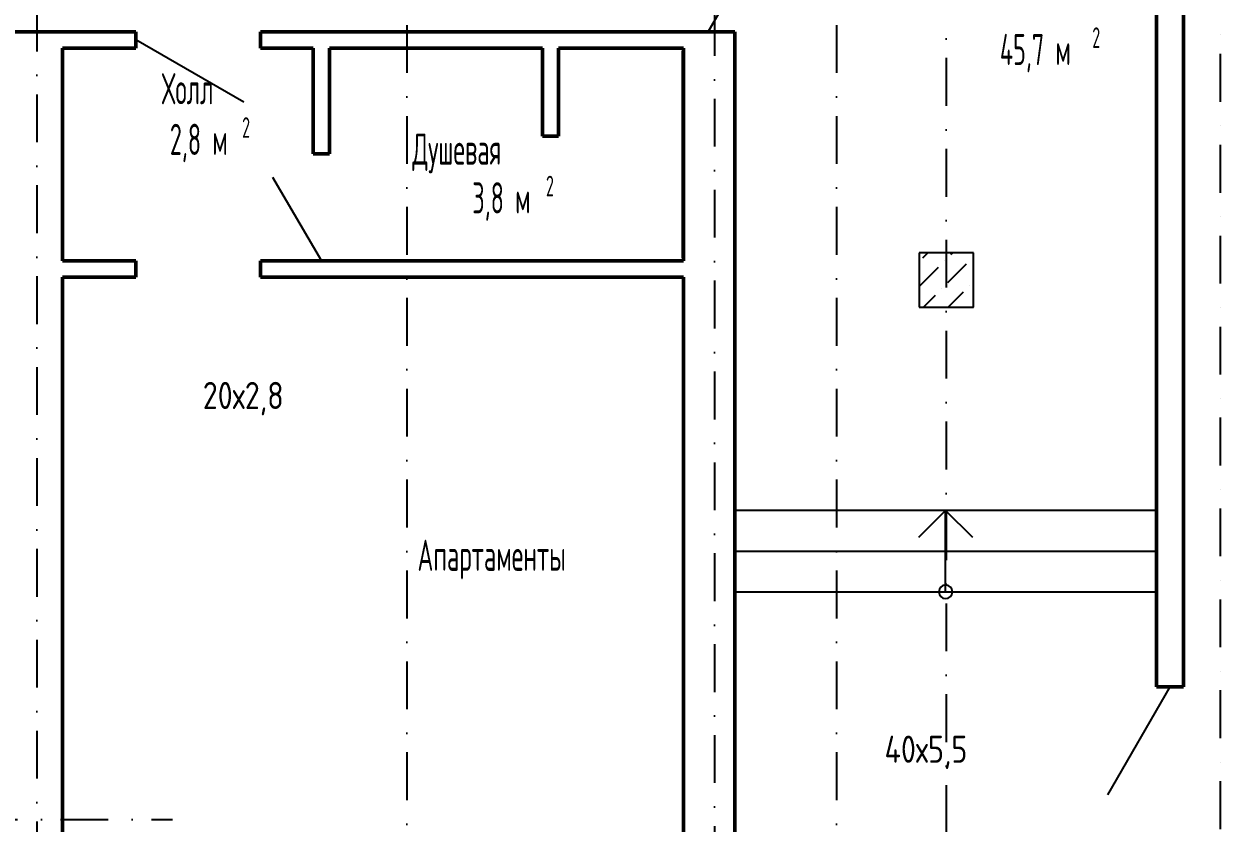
# Model space of a CAD drawing. Extents: x -1560602 to 321118, y -2308202 to -430103.
# Drawn here: x -1503254 to -1494429, y -2118220 to -2112327 of the extents above; entities that cross this region are included whole.
import ezdxf

# ---------------------------------------------------------------- set-up
doc = ezdxf.new("R2010")
doc.units = 0
doc.header["$MEASUREMENT"] = 0
doc.linetypes.add('Dot & Dashed', pattern=[670.277762, 352.777767, -176.388884, 0, -141.111112])
doc.linetypes.add('Штрихпунктирная', pattern=[0.670278, 0.352778, -0.176389, 0, -0.141111])
doc.layers.get('0').update_dxf_attribs({"color": 255, "linetype": 'CONTINUOUS'})
for name, color, linetype in [('Колонна', 7, 'CONTINUOUS'), ('колонна нижнего ряда', 1, 'CONTINUOUS'), ('Оси', 253, 'Dot & Dashed'), ('отделка', 240, 'CONTINUOUS'), ('Текст', 7, 'CONTINUOUS')]:
    doc.layers.add(name, color=color, linetype=linetype)
doc.layers.add('стены', color=5, linetype='CONTINUOUS', lineweight=50)
doc.styles.get("Standard").update_dxf_attribs({"font": 'spds.shx', "width": 0.7, "height": 250})

msp = doc.modelspace()

# ---------------------------------------------------------------- linework, layer by layer
at = {"color": 0, "linetype": 'Continuous'}
for p, q in [((-1494899.3, -2115914.8), (-1498009.3, -2115914.8)), ((-1498009.3, -2115914.8), (-1498009.3, -2116514.8)), ((-1496454.3, -2115914.8), (-1496654.3, -2116114.8)), ((-1496454.3, -2116514.8), (-1496454.3, -2115914.8)), ((-1496254.3, -2116114.8), (-1496454.3, -2115914.8)), ((-1498009.3, -2116214.8), (-1494899.3, -2116214.8)), ((-1498009.3, -2116514.8), (-1494899.3, -2116514.8))]:
    msp.add_line(p, q, dxfattribs=at)
for start, end in [(0, 180), (180, 0)]:
    msp.add_arc((-1496454.3, -2116514.8), 50, start, end, dxfattribs=at)
at = {"layer": 'Колонна', "color": 0, "linetype": 'Continuous'}
for p, q in [((-1496249.3, -2114014.8), (-1496649.3, -2114014.8)), ((-1496649.3, -2114014.8), (-1496649.3, -2114414.8)), ((-1496249.3, -2114414.8), (-1496249.3, -2114014.8)), ((-1496649.3, -2114414.8), (-1496249.3, -2114414.8))]:
    msp.add_line(p, q, dxfattribs=at)
at = {"layer": 'колонна нижнего ряда', "color": 0, "ltscale": 100}
for p, q in [((-1496621.8, -2114050.5), (-1496586.1, -2114014.8)), ((-1496415, -2114027.6), (-1496402.2, -2114014.8)), ((-1496461, -2114073.5), (-1496461, -2114073.5)), ((-1496438, -2114234.4), (-1496300.1, -2114096.5)), ((-1496254.1, -2114050.5), (-1496254.1, -2114050.5)), ((-1496644.8, -2114257.4), (-1496506.9, -2114119.5)), ((-1496483.9, -2114280.4), (-1496483.9, -2114280.4)), ((-1496277.1, -2114257.4), (-1496277.1, -2114257.4)), ((-1496618.4, -2114414.8), (-1496529.9, -2114326.3)), ((-1496434.5, -2114414.8), (-1496323.1, -2114303.3)), ((-1496250.7, -2114414.8), (-1496249.3, -2114413.4))]:
    msp.add_line(p, q, dxfattribs=at)
at = {"layer": 'Оси', "color": 0, "linetype": 'Штрихпунктирная', "lineweight": -3, "ltscale": 1000}
for p, q in [((-1500429.3, -2075464.8), (-1500429.3, -2120572.2)), ((-1497259.3, -2075464.8), (-1497259.3, -2128922.6)), ((-1494429.3, -2104503.8), (-1494429.3, -2132549.8)), ((-1498159.3, -2105504.8), (-1498159.3, -2128885.1)), ((-1496449.3, -2107214.8), (-1496449.3, -2132549.8)), ((-1503159.3, -2109494.5), (-1503159.3, -2121201.6)), ((-1556614.6, -2118194.8), (-1502159.3, -2118194.8))]:
    msp.add_line(p, q, dxfattribs=at)
at = {"layer": 'отделка', "color": 0, "ltscale": 100}
for p, q in [((-1498206.8, -2112384.5), (-1497746.8, -2111587.7)), ((-1501632.6, -2112904.5), (-1502429.3, -2112444.5)), ((-1501419.7, -2113456.9), (-1501059.3, -2114074.5)), ((-1494799.3, -2117214.8), (-1495259.3, -2118011.5))]:
    msp.add_line(p, q, dxfattribs=at)
at = {"layer": 'стены', "color": 0, "linetype": 'Continuous'}
for p, q in [((-1494899.3, -2106654.8), (-1494899.3, -2117214.8)), ((-1494699.3, -2117214.8), (-1494699.3, -2106654.8)), ((-1502969.3, -2112384.5), (-1505319.3, -2112384.5)), ((-1502429.3, -2112384.5), (-1502969.3, -2112384.5)), ((-1498294.3, -2112384.5), (-1501509.3, -2112384.5)), ((-1498294.3, -2112384.5), (-1498009.3, -2112384.5)), ((-1498009.3, -2118784.8), (-1498009.3, -2112384.5)), ((-1502969.3, -2114074.5), (-1502969.3, -2112504.5)), ((-1502969.3, -2112504.5), (-1502429.3, -2112504.5)), ((-1501509.3, -2112504.5), (-1501119.3, -2112504.5)), ((-1501119.3, -2112504.5), (-1501119.3, -2113284.5)), ((-1500999.3, -2113284.5), (-1500999.3, -2112504.5)), ((-1500999.3, -2112504.5), (-1499429.3, -2112504.5)), ((-1499429.3, -2112504.5), (-1499429.3, -2113154.5)), ((-1499309.3, -2113154.5), (-1499309.3, -2112504.5)), ((-1499309.3, -2112504.5), (-1498389.3, -2112504.5)), ((-1499286.4, -2112504.5), (-1498412.4, -2112504.5)), ((-1498389.4, -2114051.5), (-1498389.4, -2112527.5)), ((-1498389.3, -2112504.5), (-1498389.3, -2114074.5)), ((-1499429.3, -2113154.5), (-1499309.3, -2113154.5)), ((-1502429.3, -2114074.5), (-1502969.3, -2114074.5)), ((-1502429.3, -2114099.5), (-1502429.3, -2114074.5)), ((-1502429.3, -2114099.5), (-1502429.3, -2114194.5)), ((-1500999.3, -2114074.5), (-1501509.3, -2114074.5)), ((-1501509.3, -2114099.5), (-1501509.3, -2114074.5)), ((-1501509.3, -2114099.5), (-1501509.3, -2114194.5)), ((-1498389.3, -2114074.5), (-1500999.3, -2114074.5)), ((-1502969.3, -2117874.8), (-1502969.3, -2114194.5)), ((-1502969.3, -2114194.5), (-1502429.3, -2114194.5)), ((-1501509.3, -2114194.5), (-1498389.3, -2114194.5)), ((-1498389.3, -2114194.5), (-1498389.3, -2118784.8)), ((-1494899.3, -2116514.8), (-1494899.3, -2115914.8)), ((-1494899.3, -2117214.8), (-1494699.3, -2117214.8)), ((-1502969.3, -2117874.8), (-1502969.3, -2118384.8))]:
    msp.add_line(p, q, dxfattribs=at)
at = {"layer": 'стены', "color": 0, "ltscale": 100}
for p, q in [((-1502429.3, -2112504.5), (-1502429.3, -2112384.5)), ((-1501509.3, -2112384.5), (-1501509.3, -2112504.5)), ((-1501119.3, -2113284.5), (-1500999.3, -2113284.5)), ((-1501119.3, -2114074.5), (-1500999.3, -2114074.5))]:
    msp.add_line(p, q, dxfattribs=at)

# ---------------------------------------------------------------- texts
at = {"color": 0}
for s, p in [('20х2,8', (-1501934.6, -2115166.7)), ('40х5,5', (-1496905, -2117775.6))]:
    msp.add_text(s, height=200, dxfattribs=at).set_placement(p)
at = {"layer": 'Текст', "color": 0, "linetype": 'Continuous', "width": 0.7}
for s, height, p in [('2', 151.8, (-1495372.3, -2112503.6)), ('45,7 м', 230, (-1496054, -2112630.1)), ('Холл', 230, (-1502236.8, -2112919.2)), ('2', 151.8, (-1501644.5, -2113166.6)), ('2,8 м', 230, (-1502177.8, -2113293.1)), ('Душевая', 230, (-1500388.7, -2113364.7)), ('3,8 м', 230, (-1499946.3, -2113724.5)), ('2', 151.8, (-1499402.8, -2113598)), ('Апартаменты', 230, (-1500350.4, -2116360.1))]:
    msp.add_text(s, height=height, dxfattribs=at).set_placement(p)

doc.saveas('drawing.dxf')
